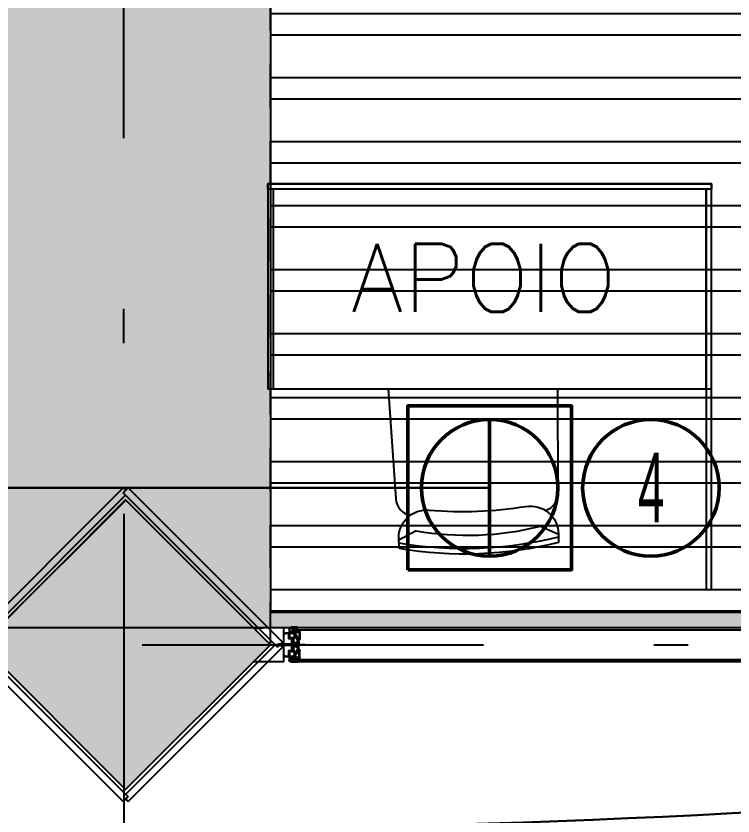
# Model space of a CAD drawing. Header units: millimetres. Extents: x 182 to 575, y -105 to 95.
# Drawn here: x 330.97 to 333.071, y -52.755 to -50.411 of the extents above; entities that cross this region are included whole.
import ezdxf
from ezdxf import colors
from ezdxf.entities.mleader import LeaderData, LeaderLine
from ezdxf.math import Vec2, Vec3

# ---------------------------------------------------------------- set-up
doc = ezdxf.new("R2010")
doc.units = ezdxf.units.MM
doc.header["$MEASUREMENT"] = 0
for name, pattern in [('DASHDOT', [1, 0.5, -0.25, 0, -0.25]), ('HIDDEN2', [0.1875, 0.125, -0.0625]), ('XR_BL2_AND_MON-REV15$0$DASHDOT', [1, 0.5, -0.25, 0, -0.25])]:
    doc.linetypes.add(name, pattern=pattern)
for name, color, linetype in [('auxiliar eletrica', 1, 'Continuous'), ('base', 253, 'Continuous'), ('construir', 10, 'Continuous'), ('EIXOS', 31, 'DASHDOT'), ('ESTR', 3, 'Continuous'), ('FORRO', 253, 'Continuous'), ('Mob', 252, 'Continuous'), ('PISO', 252, 'Continuous'), ('XR_BL2_AND_MON-REV15$0$aca', 2, 'Continuous'), ('XR_BL2_AND_MON-REV15$0$EIXOS_PERFIL', 181, 'XR_BL2_AND_MON-REV15$0$DASHDOT'), ('XR_BL2_AND_MON-REV15$0$MARMORE', 7, 'Continuous'), ('XR_BL2_AND_MON-REV15$0$PERFIL_DIV', 41, 'Continuous')]:
    doc.layers.add(name, color=color, linetype=linetype)
for name, color, linetype, lineweight in [('eletroduto eletrica', 152, 'EL', 30), ('TEXTO ELETRICA', 2, 'Continuous', 20), ('Tomadas elétricas', 2, 'Continuous', 50)]:
    doc.layers.add(name, color=color, linetype=linetype, lineweight=lineweight)
doc.styles.get("Standard").update_dxf_attribs({"font": 'romans.shx'})
doc.styles.add('TECNO', font='technic_.ttf', dxfattribs={"width": 0.7})
doc.linetypes.add('EL', pattern='A,0.5,-0.2,["EL",Standard,S=0.1,R=0,X=-0.08,Y=-0.05],-0.175', length=0.875)

# ---------------------------------------------------------------- blocks, each defined once
blk = doc.blocks.new('XR_BL2_AND_MON-REV15$0$P50X50')
at = {"layer": 'base'}
blk.add_hatch(color=256, dxfattribs=at).paths.add_polyline_path([(0, -0.4243), (0.4243, 0), (0, 0.4243), (-0.4243, 0)])
at = {"layer": 'base', "linetype": 'ByBlock'}
blk.add_lwpolyline([(0, -0.4243), (0.4243, 0), (0, 0.4243), (-0.4243, 0)], close=True, dxfattribs=at)
blk = doc.blocks.new('XR_BL2_AND_MON-REV15$0$PILAR 60X60_45')
at = {"layer": 'base'}
blk.add_blockref('XR_BL2_AND_MON-REV15$0$P50X50', (0, 0), dxfattribs=at)
blk = doc.blocks.new('XR_BL2_AND_MON-REV15$0$P_M')
at = {"layer": 'XR_BL2_AND_MON-REV15$0$MARMORE'}
for p, q in [((-0.0071, 0.0354), (-0.4596, -0.4172)), ((0.0071, 0.0212), (-0.0071, 0.0354)), ((0, 0.0283), (0.0071, 0.0354)), ((0.0071, 0.0212), (-0.4455, -0.4313)), ((0.4384, -0.4243), (0, 0.0141)), ((-0.4525, -0.4243), (-0.4596, -0.4172)), ((-0.0071, -0.8697), (0.4455, -0.4172)), ((0.4455, -0.4172), (0.4596, -0.4313)), ((0.4525, -0.4243), (0.4596, -0.4172)), ((-0.4525, -0.4243), (-0.4596, -0.4313)), ((-0.4596, -0.4313), (-0.0071, -0.8839)), ((-0.4525, -0.4243), (-0.4455, -0.4313)), ((-0.4384, -0.4243), (0, -0.8627)), ((-0.0071, -0.8697), (0.0071, -0.8839)), ((0, -0.8768), (-0.0071, -0.8839))]:
    blk.add_line(p, q, dxfattribs=at)
for points in [[(0.4596, -0.4172), (0.0071, 0.0354)], [(0.0071, -0.8839), (0.4596, -0.4313)]]:
    blk.add_lwpolyline(points, dxfattribs=at)
blk = doc.blocks.new('XR_BL2_AND_MON-REV15$0$A$C03051BF2')
at = {"layer": 'XR_BL2_AND_MON-REV15$0$aca'}
for p, q in [((49.1, 20.7, -29.5), (49.1, 62.8, -29.5)), ((53.3, 20.7, -29.5), (53.3, 62.8, -29.5))]:
    blk.add_line(p, q, dxfattribs=at)
at = {"layer": 'XR_BL2_AND_MON-REV15$0$EIXOS_PERFIL'}
blk.add_line((51.2, -16.2, -29.5), (51.2, 70.7, -29.5), dxfattribs=at)
at = {"layer": 'XR_BL2_AND_MON-REV15$0$PERFIL_DIV'}
for p, q in [((53.3, 62.8, -29.5), (49.1, 62.8, -29.5)), ((53.3, 62.8, -29.5), (49.1, 62.8, -29.5)), ((49.1, 20.7, -29.5), (49.1, 62.8, -29.5)), ((53.3, 62.1, -29.5), (49.1, 62.1, -29.5)), ((53.3, 61.4, -29.5), (49.1, 61.4, -29.5)), ((53.3, 60.7, -29.5), (49.1, 60.7, -29.5)), ((53.3, 60, -29.5), (49.1, 60, -29.5)), ((53.3, 59.3, -29.5), (49.1, 59.3, -29.5)), ((53.3, 58.6, -29.5), (49.1, 58.6, -29.5)), ((53.3, 57.9, -29.5), (49.1, 57.9, -29.5)), ((53.3, 57.2, -29.5), (49.1, 57.2, -29.5)), ((53.3, 57.2, -29.5), (49.1, 57.2, -29.5)), ((53.3, 57.2, -29.5), (49.1, 57.2, -29.5)), ((53.3, 57.2, -29.5), (49.1, 57.2, -29.5)), ((53.3, 56.5, -29.5), (49.1, 56.5, -29.5)), ((53.3, 55.8, -29.5), (49.1, 55.8, -29.5)), ((53.3, 55.1, -29.5), (49.1, 55.1, -29.5)), ((53.3, 54.4, -29.5), (49.1, 54.4, -29.5)), ((53.3, 53.7, -29.5), (49.1, 53.7, -29.5)), ((53.3, 53, -29.5), (49.1, 53, -29.5)), ((53.3, 52.3, -29.5), (49.1, 52.3, -29.5)), ((53.3, 51.6, -29.5), (49.1, 51.6, -29.5)), ((53.3, 51.6, -29.5), (49.1, 51.6, -29.5)), ((53.3, 50.9, -29.5), (49.1, 50.9, -29.5)), ((53.3, 50.2, -29.5), (49.1, 50.2, -29.5)), ((53.3, 49.5, -29.5), (49.1, 49.5, -29.5)), ((53.3, 48.8, -29.5), (49.1, 48.8, -29.5)), ((53.3, 48.1, -29.5), (49.1, 48.1, -29.5)), ((53.3, 47.4, -29.5), (49.1, 47.4, -29.5)), ((53.3, 20.7, -29.5), (53.3, 62.8, -29.5)), ((0, 6.5, -29.5), (0, 24.7, -29.5)), ((1.5, 24.6, -29.5), (1.5, 22, -29.5)), ((13, 29, -29.5), (6.5, 29, -29.5)), ((6.6, 30.5, -29.5), (16, 30.5, -29.5)), ((13, 22, -29.5), (13, 29, -29.5)), ((14.5, 29, -29.5), (14.5, 22, -29.5)), ((16, 29, -29.5), (14.5, 29, -29.5)), ((16, 29, -29.5), (16, 30.5, -29.5)), ((53.3, 46.7, -29.5), (49.1, 46.7, -29.5)), ((53.3, 46, -29.5), (49.1, 46, -29.5)), ((53.3, 46, -29.5), (49.1, 46, -29.5)), ((53.3, 46, -29.5), (49.1, 46, -29.5)), ((53.3, 46, -29.5), (49.1, 46, -29.5)), ((53.3, 45.3, -29.5), (49.1, 45.3, -29.5)), ((53.3, 44.6, -29.5), (49.1, 44.6, -29.5)), ((53.3, 43.9, -29.5), (49.1, 43.9, -29.5)), ((53.3, 43.2, -29.5), (49.1, 43.2, -29.5)), ((53.3, 42.5, -29.5), (49.1, 42.5, -29.5)), ((53.3, 41.8, -29.5), (49.1, 41.8, -29.5)), ((53.3, 41.1, -29.5), (49.1, 41.1, -29.5)), ((53.3, 40.4, -29.5), (49.1, 40.4, -29.5)), ((53.3, 40.4, -29.5), (49.1, 40.4, -29.5)), ((53.3, 39.7, -29.5), (49.1, 39.7, -29.5)), ((53.3, 39, -29.5), (49.1, 39, -29.5)), ((53.3, 38.3, -29.5), (49.1, 38.3, -29.5)), ((53.3, 37.6, -29.5), (49.1, 37.6, -29.5)), ((53.3, 36.9, -29.5), (49.1, 36.9, -29.5)), ((53.3, 36.2, -29.5), (49.1, 36.2, -29.5)), ((53.3, 35.5, -29.5), (49.1, 35.5, -29.5)), ((53.3, 34.8, -29.5), (49.1, 34.8, -29.5)), ((53.3, 34.8, -29.5), (49.1, 34.8, -29.5)), ((53.3, 34.8, -29.5), (49.1, 34.8, -29.5)), ((53.3, 34.8, -29.5), (49.1, 34.8, -29.5)), ((53.3, 34.1, -29.5), (49.1, 34.1, -29.5)), ((53.3, 33.4, -29.5), (49.1, 33.4, -29.5)), ((53.3, 32.7, -29.5), (49.1, 32.7, -29.5)), ((53.3, 32, -29.5), (49.1, 32, -29.5)), ((53.3, 31.3, -29.5), (49.1, 31.3, -29.5)), ((53.3, 30.6, -29.5), (49.1, 30.6, -29.5)), ((53.3, 29.9, -29.5), (49.1, 29.9, -29.5)), ((53.3, 29.2, -29.5), (49.1, 29.2, -29.5)), ((53.3, 29.2, -29.5), (49.1, 29.2, -29.5)), ((53.3, 28.5, -29.5), (49.1, 28.5, -29.5)), ((53.3, 27.8, -29.5), (49.1, 27.8, -29.5)), ((53.3, 27.1, -29.5), (49.1, 27.1, -29.5)), ((53.3, 26.4, -29.5), (49.1, 26.4, -29.5)), ((53.3, 25.7, -29.5), (49.1, 25.7, -29.5)), ((53.3, 25, -29.5), (49.1, 25, -29.5)), ((53.3, 24.3, -29.5), (49.1, 24.3, -29.5)), ((53.3, 23.6, -29.5), (49.1, 23.6, -29.5)), ((86.2, 30.5, -29.5), (97, 30.5, -29.5)), ((86.2, 30.5, -29.5), (86.2, 29, -29.5)), ((86.2, 29, -29.5), (87.7, 29, -29.5)), ((87.7, 29, -29.5), (87.7, 22, -29.5)), ((89, 22, -29.5), (89, 29, -29.5)), ((89, 29, -29.5), (95.5, 29, -29.5)), ((100.5, 24.6, -29.5), (100.5, 22, -29.5)), ((102, 6.5, -29.5), (102, 24.7, -29.5)), ((1.5, 5.5, -29.5), (1, 5.5, -29.5)), ((1.5, 22, -29.5), (11, 22, -29.5)), ((8.8, 20.5, -29.5), (1.5, 20.5, -29.5)), ((1.5, 20.5, -29.5), (1.5, 5.5, -29.5)), ((8.8, 5.7, -29.5), (8.8, 20.5, -29.5)), ((14.5, 20.5, -29.5), (10, 20.5, -29.5)), ((10, 20.5, -29.5), (10, 14.1, -29.5)), ((10, 7.5, -29.5), (10, 5.7, -29.5)), ((11, 22, -29.5), (11, 22, -29.5)), ((11, 22, -29.5), (13, 22, -29.5)), ((12.6, 2.2, -29.5), (12.6, 20.4, -29.5)), ((12.6, 20.4, -29.5), (14.2, 20.4, -29.5)), ((14.2, 2.2, -29.5), (12.6, 2.2, -29.5)), ((14, 0, -29.5), (34.3, 0, -29.5)), ((14.2, 20.4, -44.2), (14.2, 15.5, -40.2)), ((14.2, 20.4, -29.5), (14.2, 15.5, -29.5)), ((14.2, 15.5, -29.5), (29.8, 15.5, -29.5)), ((20.7, 13.4, -29.5), (14.2, 13.4, -29.5)), ((14.2, 13.4, -29.5), (14.2, 2.2, -29.5)), ((14.5, 1.1, -29.5), (14.2, 1.2, -29.5)), ((14.5, 22, -29.5), (16, 22, -29.5)), ((14.5, 15.5, -29.5), (14.5, 20.5, -29.5)), ((16, 15.5, -29.5), (14.5, 15.5, -29.5)), ((14.5, 3.7, -29.5), (16, 3.7, -29.5)), ((14.5, 3.7, -29.5), (14.5, 1.1, -29.5)), ((18.4, 13, -29.5), (15.3, 11.4, -29.5)), ((18.4, 13, -29.5), (15.3, 11.4, -29.5)), ((15.3, 11.4, -29.5), (15.5, 11, -29.5)), ((15.3, 11.4, -29.5), (15.5, 11, -29.5)), ((15.5, 11, -29.5), (18.6, 12.6, -29.5)), ((15.5, 11, -29.5), (18.6, 12.6, -29.5)), ((16, 22, -29.5), (16, 15.5, -29.5)), ((16, 3.7, -29.5), (16, 1.2, -29.5)), ((16, 1.2, -29.5), (30.7, 1.2, -29.5)), ((24, 11.6, -29.5), (20.7, 13.4, -29.5)), ((21.2, 11.9, -29.5), (22.3, 10.3, -29.5)), ((21.2, 11.9, -29.5), (22.3, 10.3, -29.5)), ((22.7, 10.5, -29.5), (21.6, 12.2, -29.5)), ((22.7, 10.5, -29.5), (21.6, 12.2, -29.5)), ((23.5, 9.4, -29.5), (39, 6.1, -29.5)), ((23.5, 9.4, -29.5), (39, 6.1, -29.5)), ((39.1, 6.6, -29.5), (23.6, 9.9, -29.5)), ((39.1, 6.6, -29.5), (23.6, 9.9, -29.5)), ((29.8, 14.1, -29.5), (24, 11.6, -29.5)), ((29.8, 15.5, -29.5), (29.8, 14.1, -29.5)), ((32.6, 5.1, -29.5), (31.3, 5.1, -29.5)), ((32, 3.6, -29.5), (32.3, 3.6, -29.5)), ((32, 2.8, -29.5), (32.3, 2.8, -29.5)), ((68, 17, -29.5), (33.6, 17, -29.5)), ((33.7, 1.4, -29.5), (33.7, 1.1, -29.5)), ((34.5, 1.4, -29.5), (34.5, 1.1, -29.5)), ((37, 5.1, -29.5), (35.6, 5.1, -29.5)), ((35.9, 3.6, -29.5), (36.2, 3.6, -29.5)), ((35.9, 2.8, -29.5), (36.2, 2.8, -29.5)), ((39.6, 2.3, -29.5), (36.9, 0.7, -29.5)), ((39.8, 3.9, -29.5), (38.3, 2.9, -29.5)), ((42.1, 3, -29.5), (51, 3, -29.5)), ((49.5, 4.5, -29.5), (42.2, 4.5, -29.5)), ((43, 15.4, -29.5), (43, 17, -29.5)), ((43, 15.4, -29.5), (43, 17, -29.5)), ((59, 15.4, -29.5), (43, 15.4, -29.5)), ((59, 15.4, -29.5), (43, 15.4, -29.5)), ((48.2, 15.4, -29.5), (43.4, 7.9, -29.5)), ((48.2, 15.4, -29.5), (43.4, 7.9, -29.5)), ((43.8, 7.6, -29.5), (48.8, 15.4, -29.5)), ((43.8, 7.6, -29.5), (48.8, 15.4, -29.5)), ((54.9, 20.7, -29.5), (47.5, 20.7, -29.5)), ((53.3, 22.9, -29.5), (49.1, 22.9, -29.5)), ((53.3, 22.2, -29.5), (49.1, 22.2, -29.5)), ((53.3, 21.5, -29.5), (49.1, 21.5, -29.5)), ((49.5, 5.5, -29.5), (51, 5.5, -29.5)), ((49.5, 5.5, -29.5), (49.5, 4.5, -29.5)), ((51, 5.5, -29.5), (51, 3, -29.5)), ((52.5, 5.5, -29.5), (51, 5.5, -29.5)), ((51, 5.5, -29.5), (51, 3, -29.5)), ((51, 5.5, -29.5), (51, 3, -29.5)), ((51, 5.5, -29.5), (51, 3, -29.5)), ((59.9, 3, -29.5), (51, 3, -29.5)), ((52.5, 5.5, -29.5), (52.5, 4.5, -29.5)), ((52.5, 4.5, -29.5), (59.8, 4.5, -29.5)), ((58.2, 7.6, -29.5), (53.2, 15.4, -29.5)), ((58.2, 7.6, -29.5), (53.2, 15.4, -29.5)), ((53.8, 15.4, -29.5), (58.6, 7.9, -29.5)), ((53.8, 15.4, -29.5), (58.6, 7.9, -29.5)), ((59, 17, -29.5), (59, 15.4, -29.5)), ((59, 17, -29.5), (59, 15.4, -29.5)), ((62.2, 3.9, -29.5), (63.7, 2.9, -29.5)), ((62.4, 2.3, -29.5), (65.1, 0.7, -29.5)), ((62.9, 6.6, -29.5), (78.4, 9.9, -29.5)), ((62.9, 6.6, -29.5), (78.4, 9.9, -29.5)), ((78.5, 9.4, -29.5), (63, 6.1, -29.5)), ((78.5, 9.4, -29.5), (63, 6.1, -29.5)), ((65, 5.1, -29.5), (66.4, 5.1, -29.5)), ((66.1, 3.6, -29.5), (65.8, 3.6, -29.5)), ((66.1, 2.8, -29.5), (65.8, 2.8, -29.5)), ((67.5, 1.4, -29.5), (67.5, 1.1, -29.5)), ((88, 0, -29.5), (67.7, 0, -29.5)), ((68.3, 1.4, -29.5), (68.3, 1.1, -29.5)), ((69.4, 5.1, -29.5), (70.7, 5.1, -29.5)), ((70, 3.6, -29.5), (69.7, 3.6, -29.5)), ((70, 2.8, -29.5), (69.7, 2.8, -29.5)), ((86, 1.2, -29.5), (71.3, 1.2, -29.5)), ((72.2, 15.5, -29.5), (87.7, 15.5, -29.5)), ((72.2, 15.5, -29.5), (72.2, 14.1, -29.5)), ((72.2, 14.1, -29.5), (78, 11.6, -29.5)), ((78, 11.6, -29.5), (81.3, 13.4, -29.5)), ((79.3, 10.5, -29.5), (80.4, 12.2, -29.5)), ((79.3, 10.5, -29.5), (80.4, 12.2, -29.5)), ((80.8, 11.9, -29.5), (79.7, 10.3, -29.5)), ((80.8, 11.9, -29.5), (79.7, 10.3, -29.5)), ((81.3, 13.4, -29.5), (87.8, 13.4, -29.5)), ((86.5, 11, -29.5), (83.4, 12.6, -29.5)), ((86.5, 11, -29.5), (83.4, 12.6, -29.5)), ((83.6, 13, -29.5), (86.7, 11.4, -29.5)), ((87.5, 3.7, -29.5), (86, 3.7, -29.5)), ((86, 3.7, -29.5), (86, 1.2, -29.5)), ((87.7, 22, -29.5), (86.2, 22, -29.5)), ((86.2, 22, -29.5), (86.2, 15.5, -29.5)), ((86.7, 11.4, -29.5), (86.5, 11, -29.5)), ((86.7, 11.4, -29.5), (86.5, 11, -29.5)), ((87.5, 3.7, -29.5), (87.5, 1.1, -29.5)), ((87.5, 1.1, -29.5), (87.8, 1.2, -29.5)), ((89.4, 20.4, -29.5), (87.8, 20.4, -29.5)), ((87.8, 20.4, -29.5), (87.8, 15.5, -29.5)), ((87.8, 20.4, -29.5), (92, 20.4, -29.5)), ((87.8, 13.4, -29.5), (87.8, 2.2, -29.5)), ((87.8, 2.2, -29.5), (89.4, 2.2, -29.5)), ((91, 22, -29.5), (89, 22, -29.5)), ((89.4, 2.2, -29.5), (89.4, 20.4, -29.5)), ((100.5, 22, -29.5), (91, 22, -29.5)), ((91, 22, -29.5), (91, 22, -29.5)), ((92, 20.4, -29.5), (92, 14.1, -29.5)), ((92, 7.5, -29.5), (92, 5.7, -29.5)), ((93.2, 5.7, -29.5), (93.2, 20.5, -29.5)), ((93.2, 20.5, -29.5), (100.5, 20.5, -29.5)), ((100.5, 20.5, -29.5), (100.5, 5.5, -29.5)), ((100.5, 5.5, -29.5), (101, 5.5, -29.5))]:
    blk.add_line(p, q, dxfattribs=at)
at = {"layer": 'XR_BL2_AND_MON-REV15$0$PERFIL_DIV', "linetype": 'Continuous'}
for p, q in [((49.1, 46.2, -29.5), (20.2, 46.2, -29.5)), ((82.2, 46.2, -29.5), (53.3, 46.2, -29.5)), ((12.6, 2.2, -29.5), (12.6, 20.4, -29.5)), ((12.6, 20.4, -29.5), (14.2, 20.4, -29.5)), ((14.2, 2.2, -29.5), (12.6, 2.2, -29.5)), ((14.2, 20.4, -29.5), (14.2, 15.5, -29.5)), ((14.2, 15.5, -29.5), (30.1, 15.5, -29.5)), ((20.7, 13.4, -29.5), (14.2, 13.4, -29.5)), ((14.2, 13.4, -29.5), (14.2, 2.2, -29.5)), ((16, 15.5, -29.5), (14.5, 15.5, -29.5)), ((33.3, 15.5, -29.5), (16, 15.5, -29.5)), ((24, 11.6, -29.5), (20.7, 13.4, -29.5)), ((29.8, 14.1, -29.5), (24, 11.6, -29.5)), ((48.7, 21.2, -29.5), (48.7, 22.7, -29.5)), ((53.7, 21.2, -29.5), (53.7, 22.7, -29.5)), ((87.8, 15.5, -29.5), (71.5, 15.5, -29.5)), ((72.2, 14.1, -29.5), (78, 11.6, -29.5)), ((78, 11.6, -29.5), (81.3, 13.4, -29.5)), ((81.3, 13.4, -29.5), (87.8, 13.4, -29.5)), ((83.6, 13, -29.5), (86.7, 11.4, -29.5)), ((87.8, 13.4, -29.5), (87.8, 2.2, -29.5)), ((87.8, 2.2, -29.5), (89.4, 2.2, -29.5)), ((89.4, 2.2, -29.5), (89.4, 15.5, -29.5))]:
    blk.add_line(p, q, dxfattribs=at)
at = {"layer": 'XR_BL2_AND_MON-REV15$0$PERFIL_DIV', "linetype": 'Continuous', "elevation": -29.5}
for points in [[(49.1, 22.7), (34, 22.7), (34, 31.9), (17.7, 31.9), (17.7, 44.7), (21.2, 44.7), (21.2, 45.2, 0.414214), (20.2, 46.2), (16.2, 46.2), (16.2, 16.2), (20.2, 16.2, 0.414214), (21.2, 17.2), (21.2, 17.7), (17.7, 17.7), (17.7, 30.4), (32.5, 30.4), (32.5, 22.7), (29.8, 22.7), (29.8, 15.5), (33.5, 15.5, 0.414214), (34, 16), (34, 17), (31.3, 17), (31.3, 21.2), (49.1, 21.2)], [(53.3, 21.2), (70.7, 21.2), (70.7, 17), (68, 17), (68, 16, 0.414214), (68.5, 15.5), (72.2, 15.5), (72.2, 22.7), (69.5, 22.7), (69.5, 30.4), (84.7, 30.4), (84.7, 17), (81.2, 17), (81.2, 16.5, 0.414214), (82.2, 15.5), (86.2, 15.5), (86.2, 46.2), (82.2, 46.2, 0.414214), (81.2, 45.2), (81.2, 44.7), (84.7, 44.7), (84.7, 31.9), (68, 31.9), (68, 22.7), (53.3, 22.7)]]:
    blk.add_lwpolyline(points, format="xyb", close=True, dxfattribs=at)
at = {"layer": 'XR_BL2_AND_MON-REV15$0$PERFIL_DIV'}
for centre, radius, start, end in [((6.1, 24.5, -29.5), 6.07, 84.5687, 179.4057), ((6.1, 24.5, -29.5), 4.57, 84.5687, 179.4057), ((95.9, 24.5, -29.5), 6.07, 0.5943, 95.4313), ((95.9, 24.5, -29.5), 4.57, 0.5943, 95.4313), ((1, 6.5, -29.5), 1, 180, 270), ((15.4, 6.5, -29.5), 6.6, 186.584, 258.1632), ((3.6, 10.8, -29.5), 7.23, 332.7929, 27.2071), ((15, 6.2, -29.5), 5.05, 185.254, 260.0798), ((19.6, 10.8, -29.5), 2.5, 32.962, 117.7277), ((19.6, 10.8, -29.5), 2.5, 32.962, 117.7277), ((19.6, 10.8, -29.5), 2, 32.962, 117.7277), ((19.6, 10.8, -29.5), 2, 32.962, 117.7277), ((24, 11.3, -29.5), 2, 212.962, 257.0888), ((24, 11.3, -29.5), 2, 212.962, 257.0888), ((24, 11.3, -29.5), 1.5, 212.962, 257.0888), ((24, 11.3, -29.5), 1.5, 212.962, 257.0888), ((34.1, 3.2, -29.5), 3.55, 151.9787, 207.0357), ((30.7, 1.5, -29.5), 0.3, 270, 27.0357), ((31.3, 4.8, -29.5), 0.3, 90, 151.9787), ((34.1, 3.2, -29.5), 2.15, 169.2778, 190.7222), ((34.1, 3.2, -29.5), 1.85, 134.7519, 167.5131), ((34.1, 3.2, -29.5), 1.85, 192.4869, 257.5131), ((32.6, 4.8, -29.5), 0.3, 314.7519, 90), ((34.1, 3.2, -29.5), 2.15, 259.2778, 280.7222), ((34.3, 5, -29.5), 5, 270, 301.269), ((34.1, 3.2, -29.5), 1.85, 282.4869, 347.5131), ((35.6, 4.8, -29.5), 0.3, 90, 225.2481), ((34.1, 3.2, -29.5), 1.85, 12.4869, 45.2481), ((34.1, 3.2, -29.5), 2.15, 349.2778, 10.7222), ((37, 4.8, -29.5), 0.3, 28.0213, 90), ((34.1, 3.2, -29.5), 3.55, 0.7212, 28.0213), ((38.1, 3.3, -29.5), 0.4, 180.7212, 301.269), ((40.1, 11, -29.5), 5, 257.0888, 317.2175), ((40.1, 11, -29.5), 5, 257.0888, 317.2175), ((40.1, 11, -29.5), 4.5, 257.0888, 317.2175), ((40.1, 11, -29.5), 4.5, 257.0888, 317.2175), ((42.1, -2, -29.5), 5, 90, 121.269), ((42.2, -0.1, -29.5), 4.68, 90, 121.269), ((61.9, 11, -29.5), 5, 222.7825, 282.9112), ((61.9, 11, -29.5), 5, 222.7825, 282.9112), ((61.9, 11, -29.5), 4.5, 222.7825, 282.9112), ((61.9, 11, -29.5), 4.5, 222.7825, 282.9112), ((59.8, -0.1, -29.5), 4.68, 58.731, 90), ((59.9, -2, -29.5), 5, 58.731, 90), ((63.9, 3.3, -29.5), 0.4, 238.731, 359.2788), ((67.9, 3.2, -29.5), 3.55, 151.9787, 179.2788), ((65, 4.8, -29.5), 0.3, 90, 151.9787), ((67.7, 5, -29.5), 5, 238.731, 270), ((67.9, 3.2, -29.5), 2.15, 169.2778, 190.7222), ((67.9, 3.2, -29.5), 1.85, 134.7519, 167.5131), ((67.9, 3.2, -29.5), 1.85, 192.4869, 257.5131), ((66.4, 4.8, -29.5), 0.3, 314.7519, 90), ((67.9, 3.2, -29.5), 2.15, 259.2778, 280.7222), ((67.9, 3.2, -29.5), 1.85, 282.4869, 347.5131), ((69.4, 4.8, -29.5), 0.3, 90, 225.2481), ((67.9, 3.2, -29.5), 1.85, 12.4869, 45.2481), ((67.9, 3.2, -29.5), 2.15, 349.2778, 10.7222), ((70.7, 4.8, -29.5), 0.3, 28.0213, 90), ((67.9, 3.2, -29.5), 3.55, 332.9643, 28.0213), ((71.3, 1.5, -29.5), 0.3, 152.9643, 270), ((78, 11.3, -29.5), 1.5, 282.9112, 327.038), ((78, 11.3, -29.5), 1.5, 282.9112, 327.038), ((78, 11.3, -29.5), 2, 282.9112, 327.038), ((78, 11.3, -29.5), 2, 282.9112, 327.038), ((82.5, 10.8, -29.5), 2.5, 62.2723, 147.038), ((82.5, 10.8, -29.5), 2.5, 62.2723, 147.038), ((82.5, 10.8, -29.5), 2, 62.2723, 147.038), ((82.5, 10.8, -29.5), 2, 62.2723, 147.038), ((87, 6.2, -29.5), 5.05, 279.9202, 354.746), ((86.6, 6.5, -29.5), 6.6, 281.8368, 353.416), ((98.4, 10.8, -29.5), 7.23, 152.7929, 207.2071), ((101, 6.5, -29.5), 1, 270, 0)]:
    blk.add_arc(centre, radius, start, end, dxfattribs=at)
at = {"layer": 'XR_BL2_AND_MON-REV15$0$PERFIL_DIV', "extrusion": (0, 0, -1)}
blk.add_ellipse((51.2, 20.7, -29.5), major_axis=(-3.7, 0), ratio=0.462085, start_param=3.141593, end_param=6.283185, dxfattribs=at)
blk.add_ellipse((51.2, 20.7, -29.5), major_axis=(-3.7, 0), ratio=0.462085, start_param=3.141593, end_param=6.283185, dxfattribs=at)
blk = doc.blocks.new('TOMADA PISO 127')
at = {"layer": 'Tomadas elétricas', "color": 82}
blk.add_lwpolyline([(48526.348, 19727.161), (48526.348, 19742.521), (48541.708, 19742.521), (48541.708, 19727.161)], close=True, dxfattribs=at)
blk.add_lwpolyline([(48534.028, 19728.441), (48534.028, 19741.241)], dxfattribs=at)
at = {"layer": 'Tomadas elétricas', "color": 82, "ltscale": 0.3}
blk.add_circle((48534.028, 19734.841), 6.4, dxfattribs=at)

msp = doc.modelspace()

# ---------------------------------------------------------------- hatches: boundary and pattern name
at = {"layer": 'FORRO', "transparency": 33554602}
h = msp.add_hatch(color=256, dxfattribs=at)
h.dxf.hatch_style = 1
h.paths.add_polyline_path([(315.0651, -44.0918), (318.3666, -44.0918), (318.3666, -52.1584), (317.2461, -52.1584), (317.2753, -52.2034), (337.1666, -52.2034), (337.4408, -51.9291), (337.4408, -47.6484), (339.3689, -47.6163), (339.3689, -43.7234), (337.9375, -43.7234), (337.5408, -44.1201), (337.0812, -43.6463), (337.4708, -43.2567), (337.4708, -41.4784), (312.6108, -41.5684), (312.6358, -43.2817), (313.0004, -43.6463), (312.5479, -44.113), (312.1416, -43.7209), (310.6855, -43.7234), (310.6855, -47.6434), (312.6358, -47.6434), (312.6408, -51.9291), (312.9151, -52.2034), (317.2753, -52.2034), (317.2461, -52.1584), (315.0651, -52.1584)])
h.paths.add_polyline_path([(319.2151, -44.0918), (324.6166, -44.0918), (324.6166, -52.1584), (319.2151, -52.1584)], flags=16)
h.paths.add_polyline_path([(325.4651, -44.0918), (330.8666, -44.0918), (330.8666, -52.1584), (325.4651, -52.1584)], flags=16)
h.paths.add_polyline_path([(331.7151, -44.0918), (335.0166, -44.0918), (335.0166, -52.1584), (331.7151, -52.1584)], flags=16)
at = {"layer": 'FORRO'}
h = msp.add_hatch(dxfattribs=at)
h.set_pattern_fill('ANSI32', color=256, scale=0.5, angle=135)
h.set_pattern_definition([(180, (318.36656, -44.09179), (-1e-17, -0.1875), []), (180, (318.30406, -44.02929), (-1e-17, -0.1875), [])])
h.paths.add_polyline_path([(331.7151, -44.0918), (335.0166, -44.0918), (335.0166, -52.1584), (331.7151, -52.1584)])

# ---------------------------------------------------------------- linework, layer by layer
at = {"layer": 'base'}
msp.add_line((331.7549, -52.3038, -2360.3554), (331.7549, -52.2038), dxfattribs=at)
for points in [[(331.7549, -52.2038), (331.6651, -52.2038)], [(331.7549, -52.3038), (331.6647, -52.3038)]]:
    msp.add_lwpolyline(points, dxfattribs=at)
for points in [[(333.4007, -52.2101), (333.4007, -52.2041), (331.7806, -52.2041), (331.7806, -52.2101)], [(333.4007, -52.2971), (333.4007, -52.3031), (331.7806, -52.3031), (331.7806, -52.2971)]]:
    msp.add_lwpolyline(points, close=True, dxfattribs=at)
at = {"layer": 'construir'}
msp.add_lwpolyline([(330.9145, -52.2054), (331.2915, -51.8298), (331.6674, -52.2057), (331.7076, -52.2034), (337.1666, -52.2034), (337.4458, -51.9241), (337.4458, -47.6434), (337.4458, -47.6434), (339.3689, -47.6434), (339.3689, -43.7234), (337.8951, -43.7234), (337.5415, -44.077), (337.1166, -43.6534), (337.4708, -43.2991), (337.4708, -41.4784), (328.1575, -41.4784)], dxfattribs=at)
at = {"layer": 'EIXOS', "linetype": 'DASHDOT', "ltscale": 2}
for p, q in [((331.2877, -54.9696), (331.2797, -38.1867)), ((301.9392, -52.2534), (348.455, -52.2534))]:
    msp.add_line(p, q, dxfattribs=at)
at = {"layer": 'eletroduto eletrica'}
msp.add_line((327.7142, -51.7938), (332.3576, -51.7938), dxfattribs=at)
msp.add_arc((331.1262, -15.2477), 37.5498, 260.01678, 279.99097, dxfattribs=at)
at = {"layer": 'ESTR', "color": 1, "linetype": 'HIDDEN2'}
msp.add_line((331.7151, -52.2534), (331.7151, -43.6534), dxfattribs=at)
at = {"layer": 'FORRO'}
msp.add_line((312.9151, -52.2034), (337.1237, -52.2034), dxfattribs=at)
at = {"layer": 'FORRO', "color": 2, "elevation": 195.166}
msp.add_lwpolyline([(310.6855, -43.7234), (310.6855, -47.6434), (312.6358, -47.6434), (312.6408, -51.9291), (312.9151, -52.2034), (337.1666, -52.2034), (337.4408, -51.9291), (337.4408, -47.6484), (339.3689, -47.6163), (339.3689, -43.7234), (337.9375, -43.7234), (337.5408, -44.1201), (337.0812, -43.6463), (337.4708, -43.2567), (337.4708, -41.4784), (312.6108, -41.5684), (312.6358, -43.2817), (313.0004, -43.6463), (312.5479, -44.113), (312.1416, -43.7209)], close=True, dxfattribs=at)
at = {"layer": 'FORRO'}
msp.add_lwpolyline([(335.0166, -44.0918), (331.7151, -44.0918), (331.7151, -52.1584), (335.0166, -52.1584)], close=True, dxfattribs=at)
at = {"layer": 'Mob'}
for p, q in [((332.1424, -51.9197), (332.0913, -51.9467)), ((332.5064, -51.9061), (332.5594, -51.9292))]:
    msp.add_line(p, q, dxfattribs=at)
for points in [[(331.7076, -51.5034), (333.0076, -51.5034), (333.0076, -50.9034), (331.7076, -50.9034)], [(333.0076, -50.9034), (333.0076, -50.9188), (331.7076, -50.9188), (331.7076, -50.9034)], [(331.7231, -51.5034), (332.9922, -51.5034), (332.9922, -50.9188), (331.7231, -50.9188)], [(333.0076, -50.9188), (332.9922, -50.9188), (332.9922, -52.0918), (333.0076, -52.0918)]]:
    msp.add_lwpolyline(points, close=True, dxfattribs=at)
for points in [[(332.0599, -51.5034), (332.0827, -51.8261, 0.320836), (332.124, -51.875)], [(332.5214, -51.86, 0.320836), (332.5589, -51.8082), (332.5575, -51.5034)]]:
    msp.add_lwpolyline(points, format="xyb", dxfattribs=at)
msp.add_lwpolyline([(332.093, -51.9719), (332.0913, -51.9467, -0.46106), (332.1807, -51.8587, 0.062207), (332.4636, -51.8481, -0.46106), (332.5594, -51.9292), (332.5595, -51.9543, -0.102212)], format="xyb", close=True, dxfattribs=at)
for centre, radius, start, end in [((332.2921, -51.0538), 0.8788, 260.1912, 284.1083), ((332.284, -50.8378), 1.1334, 260.2384, 284.0656)]:
    msp.add_arc(centre, radius, start, end, dxfattribs=at)
at = {"layer": 'Tomadas elétricas', "color": 82, "ltscale": 0.3}
msp.add_circle((332.8302, -51.7938), 0.2, dxfattribs=at)

# ---------------------------------------------------------------- block references
at = {"layer": 'auxiliar eletrica', "xscale": 0.03125, "yscale": 0.03125, "zscale": 0.03125}
msp.add_blockref('TOMADA PISO 127', (-1184.3308, -668.5075), dxfattribs=at)
at = {"layer": 'base', "rotation": 89.99999999999999}
for name, p in [('XR_BL2_AND_MON-REV15$0$P_M', (330.8666, -52.2534)), ('XR_BL2_AND_MON-REV15$0$PILAR 60X60_45', (331.2908, -52.2534))]:
    msp.add_blockref(name, p, dxfattribs=at)
at = {"layer": 'base', "xscale": -0.001000000000033197, "yscale": 0.001000000000033197, "zscale": 0.001000000000004775, "rotation": 90}
msp.add_blockref('XR_BL2_AND_MON-REV15$0$A$C03051BF2', (331.8011, -52.2024, 0.0295), dxfattribs=at)

# ---------------------------------------------------------------- texts
at = {"layer": 'PISO', "insert": (332.7306, -51.0784), "char_height": 0.2, "attachment_point": 3}
msp.add_mtext_dynamic_manual_height_columns('APOIO', width=1.519983, gutter_width=1, heights=[0], dxfattribs=at)
at = {"layer": 'TEXTO ELETRICA', "color": 114, "ltscale": 1.8, "true_color": 0x139b48, "insert": (332.8313, -51.6908), "char_height": 0.20372, "attachment_point": 2, "style": 'TECNO'}
msp.add_mtext_dynamic_manual_height_columns('{\\W0.6;4}', width=1.268215, gutter_width=1.181, heights=[0], dxfattribs=at)

# ---------------------------------------------------------------- leaders
at = {"layer": 'construir'}
ml = msp.add_multileader_mtext('Standard', dxfattribs=at)
ml.set_content('PISO DO PALCO ELEVADO', color=256)
ml.set_leader_properties()
ml.build(insert=Vec2(0, 0))
ml.multileader.update_dxf_attribs({"text_right_attachment_type": 6, "dogleg_length": 0.36, "arrow_head_size": 0.18})
ctx = ml.context
ctx.base_point, ctx.char_height, ctx.arrow_head_size, ctx.landing_gap_size, ctx.plane_origin = Vec3(329.1348, -53.7457), 0.18, 0.18, 0.09, Vec3(327.6663, -52.6372)
ctx.right_attachment = 6
notes = []
notes.append((ctx, [(0, (1, 1, 0), (328.7748, -53.7457), (1, 0), 0.36, [(0, [(326.75, -51.7318)], 0, [])])]))
ctx.mtext.insert, ctx.mtext.flow_direction = Vec3(329.2248, -53.6557), 5
at = {"layer": 'Mob', "color": 2}
ml = msp.add_multileader_mtext('Standard', dxfattribs=at)
ml.set_content('TELA LED - 1.2mm', color=2)
ml.set_leader_properties()
ml.build(insert=Vec2(0, 0))
ml.multileader.update_dxf_attribs({"text_right_attachment_type": 6, "dogleg_length": 0.36, "arrow_head_size": 0.18})
ctx = ml.context
ctx.base_point, ctx.char_height, ctx.arrow_head_size, ctx.landing_gap_size, ctx.plane_origin = Vec3(330.077, -53.2246), 0.18, 0.18, 0.09, Vec3(328.6085, -52.1161)
ctx.right_attachment = 6
notes.append((ctx, [(0, (1, 1, 0), (329.717, -53.2246), (1, 0), 0.36, [(0, [(328.6085, -52.1161)], 0, [])])]))
ctx.mtext.insert, ctx.mtext.flow_direction = Vec3(330.167, -53.1346), 5
for ctx, leaders in notes:
    for number, flags, end, landing, length, lines in leaders:
        leader = LeaderData()
        leader.index, (leader.has_last_leader_line, leader.has_dogleg_vector, leader.attachment_direction) = number, flags
        leader.last_leader_point, leader.dogleg_vector, leader.dogleg_length = Vec3(end), Vec3(landing), length
        for number, points, colour, breaks in lines:
            line = LeaderLine()
            line.index, line.vertices, line.color, line.breaks = number, Vec3.list(points), colors.encode_raw_color(colour), breaks
            leader.lines.append(line)
        ctx.leaders.append(leader)

doc.saveas('drawing.dxf')
